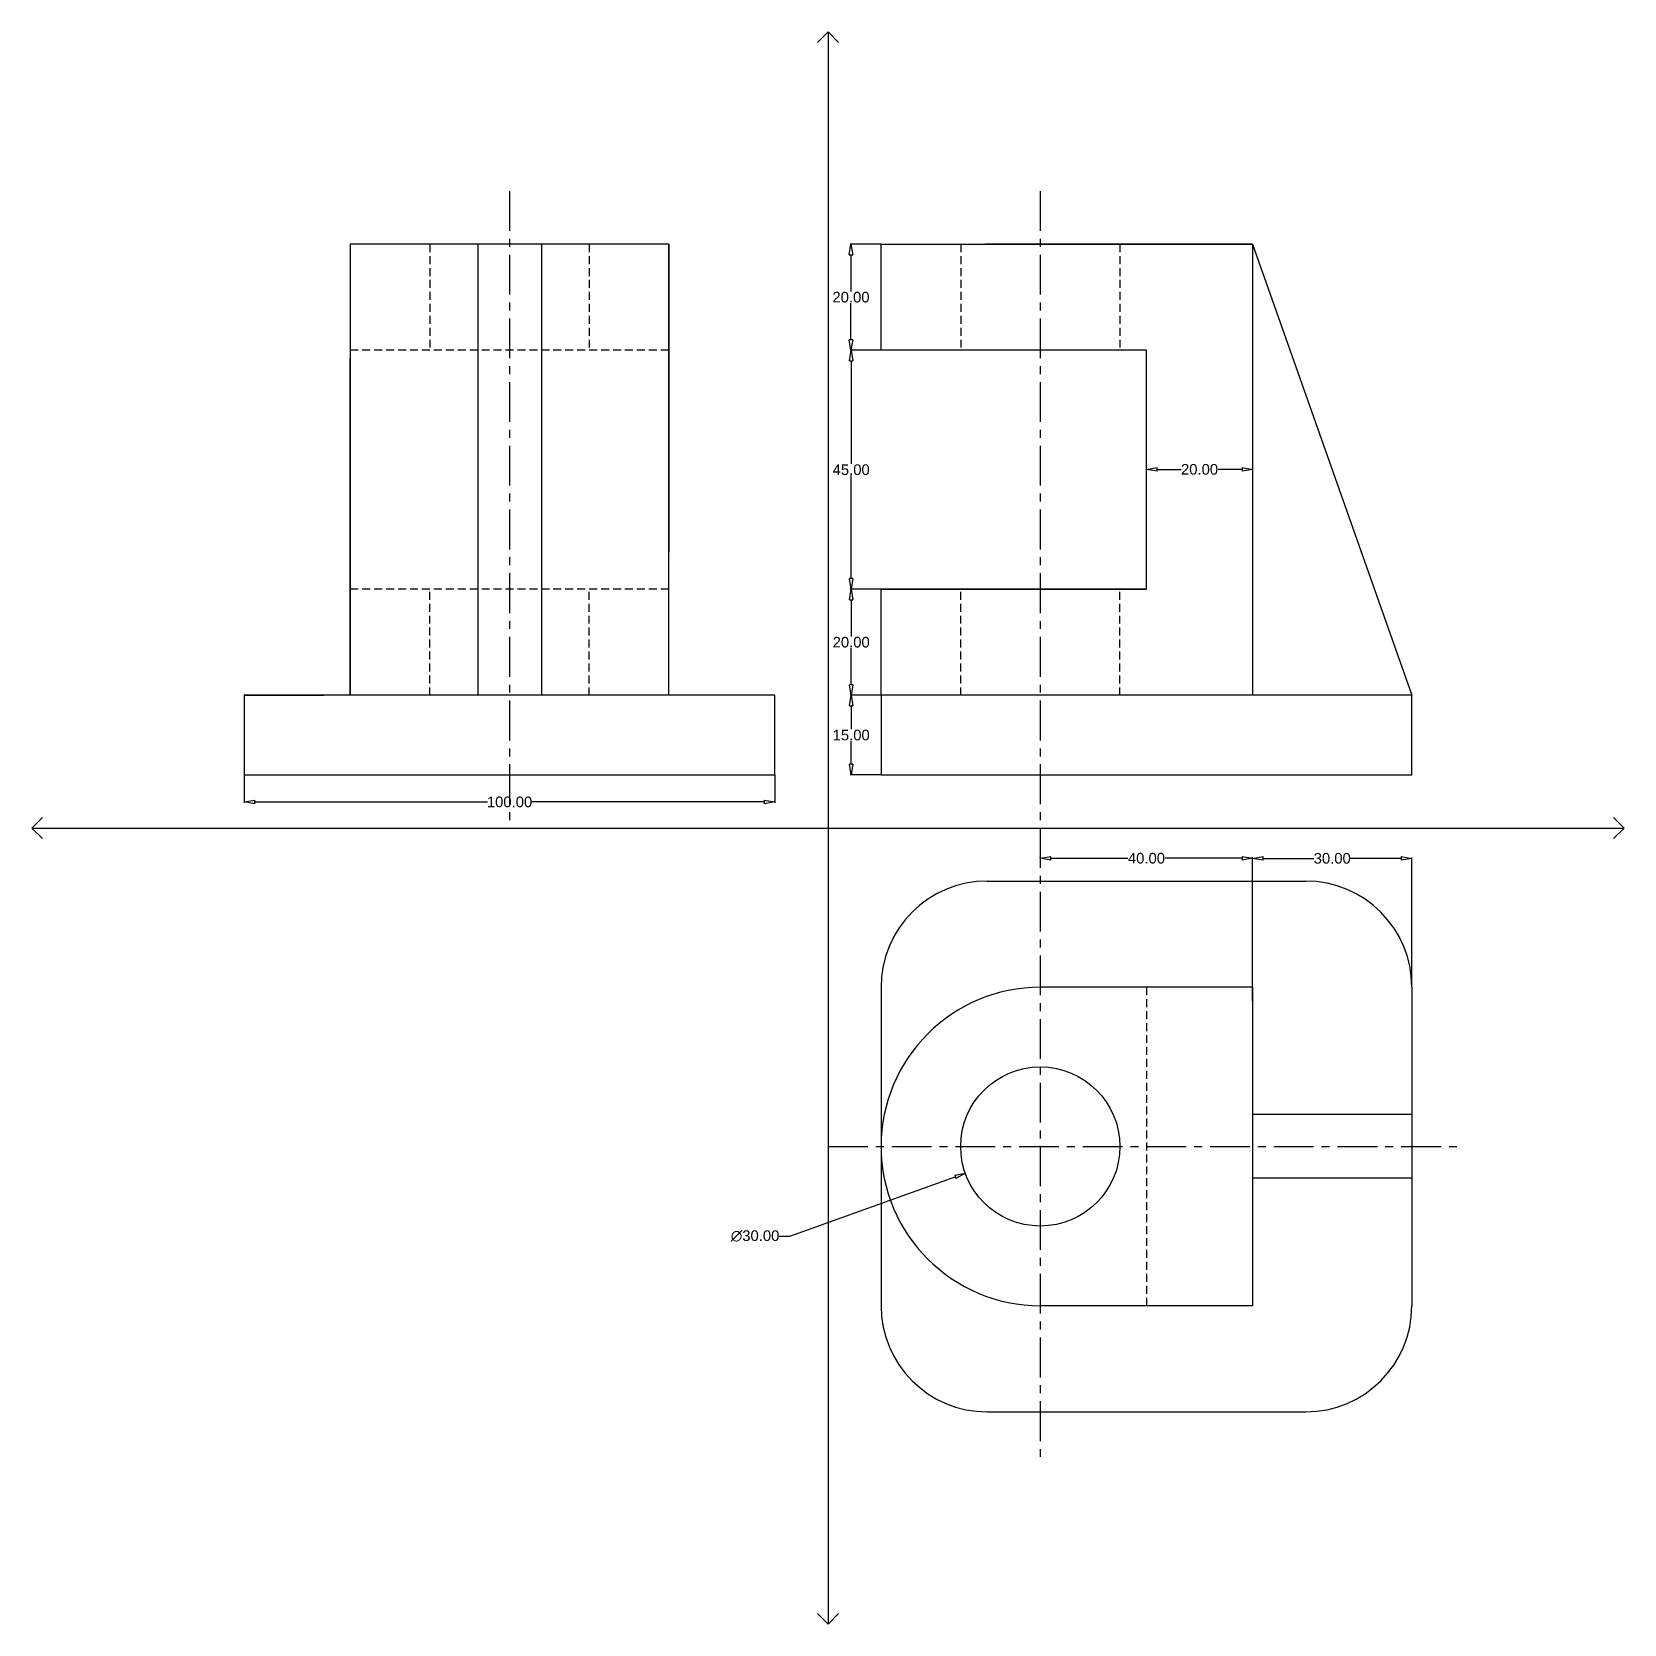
# Model space of a CAD drawing. Header units: millimetres. Extents: x -150 to 150, y -150 to 150.
import ezdxf

# ---------------------------------------------------------------- set-up
doc = ezdxf.new("R2010")
doc.units = ezdxf.units.MM
doc.header["$LTSCALE"] = 3
doc.header["$MEASUREMENT"] = 0
doc.linetypes.add('CENTERX2', pattern=[4, 2.5, -0.5, 0.5, -0.5])
doc.linetypes.add('HIDDENX2', pattern=[0.75, 0.5, -0.25])
doc.styles.get("Standard").update_dxf_attribs({"font": 'arial.ttf'})
doc.dimstyles.get("Standard").update_dxf_attribs({"dimtxt": 2, "dimasz": 2, "dimexe": 0.18, "dimexo": 0.0625, "dimgap": 0.09, "dimtad": 0, "dimtih": 1, "dimtoh": 1, "dimzin": 0, "dimdsep": 46, "dimtxsty": 'Standard', "dimblk": 'CLOSEDBLANK', "dimcen": 0.09, "dimadec": 0, "dimazin": 0, "dimtfac": 1, "dimtofl": 0, "dimtmove": 0, "dimatfit": 3, "dimfxl": 1, "dimtolj": 1, "dimtzin": 0, "dimarcsym": 0})

# ---------------------------------------------------------------- blocks, each defined once
blk = doc.blocks.new('_ClosedBlank')
at = {"color": 0, "linetype": 'ByBlock', "lineweight": -2}
for p, q in [((-1, 0.17), (0, 0)), ((-1, 0.17), (-1, -0.17)), ((0, 0), (-1, -0.17))]:
    blk.add_line(p, q, dxfattribs=at)
blk = doc.blocks.new('*D6')
at = {"color": 0, "lineweight": -2, "transparency": 16777216}
for p, q in [((40, -5.64), (40, -5.52)), ((42, -5.7), (56.5, -5.7)), ((78, -5.7), (63.5, -5.7)), ((80, -32.56), (80, -5.52))]:
    blk.add_line(p, q, dxfattribs=at)
at = {"layer": 'Defpoints', "color": 0, "lineweight": 211, "transparency": 16777216}
for p in [(40, -5.7), (80, -5.7), (80, -32.62)]:
    blk.add_point(p, dxfattribs=at)
at = {"color": 0, "lineweight": -2, "transparency": 16777216, "xscale": 2, "yscale": 2, "zscale": 2, "rotation": 180}
blk.add_blockref('_ClosedBlank', (40, -5.7), dxfattribs=at)
at = {"color": 0, "lineweight": -2, "transparency": 16777216, "xscale": 2, "yscale": 2, "zscale": 2}
blk.add_blockref('_ClosedBlank', (80, -5.7), dxfattribs=at)
at = {"color": 0, "transparency": 16777216, "insert": (60, -5.7), "char_height": 2, "attachment_point": 5}
blk.add_mtext('\\A1;40.00', dxfattribs=at)
blk = doc.blocks.new('*D7')
at = {"color": 0, "lineweight": -2, "transparency": 16777216}
for p, q in [((80, -29.94), (80, -5.54)), ((82, -5.72), (91.54, -5.72)), ((108, -5.72), (98.46, -5.72)), ((110, -29.94), (110, -5.54))]:
    blk.add_line(p, q, dxfattribs=at)
at = {"layer": 'Defpoints', "color": 0, "lineweight": 211, "transparency": 16777216}
for p in [(110, -5.72), (80, -30), (110, -30)]:
    blk.add_point(p, dxfattribs=at)
at = {"color": 0, "lineweight": -2, "transparency": 16777216, "xscale": 2, "yscale": 2, "zscale": 2, "rotation": 180}
blk.add_blockref('_ClosedBlank', (80, -5.72), dxfattribs=at)
at = {"color": 0, "lineweight": -2, "transparency": 16777216, "xscale": 2, "yscale": 2, "zscale": 2}
blk.add_blockref('_ClosedBlank', (110, -5.72), dxfattribs=at)
at = {"color": 0, "transparency": 16777216, "insert": (95, -5.72), "char_height": 2, "attachment_point": 5}
blk.add_mtext('\\A1;30.00', dxfattribs=at)
blk = doc.blocks.new('*D8')
at = {"color": 0, "lineweight": -2, "transparency": 16777216}
for p, q in [((-110, 9.94), (-110, 4.73)), ((-10, 9.94), (-10, 4.73)), ((-108, 4.91), (-64.14, 4.91)), ((-12, 4.91), (-55.86, 4.91))]:
    blk.add_line(p, q, dxfattribs=at)
at = {"layer": 'Defpoints', "color": 0, "lineweight": 211, "transparency": 16777216}
for p in [(-110, 10), (-10, 10), (-10, 4.91)]:
    blk.add_point(p, dxfattribs=at)
at = {"color": 0, "lineweight": -2, "transparency": 16777216, "xscale": 2, "yscale": 2, "zscale": 2, "rotation": 180}
blk.add_blockref('_ClosedBlank', (-110, 4.91), dxfattribs=at)
at = {"color": 0, "lineweight": -2, "transparency": 16777216, "xscale": 2, "yscale": 2, "zscale": 2}
blk.add_blockref('_ClosedBlank', (-10, 4.91), dxfattribs=at)
at = {"color": 0, "transparency": 16777216, "insert": (-60, 4.91), "char_height": 2, "attachment_point": 5}
blk.add_mtext('\\A1;100.00', dxfattribs=at)
blk = doc.blocks.new('*D10')
at = {"color": 0, "lineweight": -2, "transparency": 16777216}
for p, q in [((9.94, 110), (4.15, 110)), ((4.33, 108), (4.33, 101.11)), ((4.33, 92), (4.33, 98.89)), ((9.94, 90), (4.15, 90))]:
    blk.add_line(p, q, dxfattribs=at)
at = {"layer": 'Defpoints', "color": 0, "lineweight": 211, "transparency": 16777216}
for p in [(4.33, 110), (10, 110), (10, 90)]:
    blk.add_point(p, dxfattribs=at)
at = {"color": 0, "lineweight": -2, "transparency": 16777216, "xscale": 2, "yscale": 2, "zscale": 2}
for p, rotation in [((4.33, 110), 90), ((4.33, 90), 270)]:
    blk.add_blockref('_ClosedBlank', p, dxfattribs=dict(at, rotation=rotation))
at = {"color": 0, "transparency": 16777216, "insert": (4.33, 100), "char_height": 2, "attachment_point": 5}
blk.add_mtext('\\A1;20.00', dxfattribs=at)
blk = doc.blocks.new('*D11')
at = {"color": 0, "lineweight": -2, "transparency": 16777216}
for p, q in [((59.94, 90), (4.19, 90)), ((4.37, 88), (4.37, 68.61)), ((4.37, 47), (4.37, 66.39)), ((59.94, 45), (4.19, 45))]:
    blk.add_line(p, q, dxfattribs=at)
at = {"layer": 'Defpoints', "color": 0, "lineweight": 211, "transparency": 16777216}
for p in [(4.37, 90), (60, 90), (60, 45)]:
    blk.add_point(p, dxfattribs=at)
at = {"color": 0, "lineweight": -2, "transparency": 16777216, "xscale": 2, "yscale": 2, "zscale": 2}
for p, rotation in [((4.37, 90), 90), ((4.37, 45), 270)]:
    blk.add_blockref('_ClosedBlank', p, dxfattribs=dict(at, rotation=rotation))
at = {"color": 0, "transparency": 16777216, "insert": (4.37, 67.5), "char_height": 2, "attachment_point": 5}
blk.add_mtext('\\A1;45.00', dxfattribs=at)
blk = doc.blocks.new('*D12')
at = {"color": 0, "lineweight": -2, "transparency": 16777216}
for p, q in [((9.94, 45), (4.19, 45)), ((4.37, 43), (4.37, 36.11)), ((4.37, 27), (4.37, 33.89)), ((9.94, 25), (4.19, 25))]:
    blk.add_line(p, q, dxfattribs=at)
at = {"layer": 'Defpoints', "color": 0, "lineweight": 211, "transparency": 16777216}
for p in [(4.37, 45), (10, 45), (10, 25)]:
    blk.add_point(p, dxfattribs=at)
at = {"color": 0, "lineweight": -2, "transparency": 16777216, "xscale": 2, "yscale": 2, "zscale": 2}
for p, rotation in [((4.37, 45), 90), ((4.37, 25), 270)]:
    blk.add_blockref('_ClosedBlank', p, dxfattribs=dict(at, rotation=rotation))
at = {"color": 0, "transparency": 16777216, "insert": (4.37, 35), "char_height": 2, "attachment_point": 5}
blk.add_mtext('\\A1;20.00', dxfattribs=at)
blk = doc.blocks.new('*D13')
at = {"color": 0, "lineweight": -2, "transparency": 16777216}
for p, q in [((9.94, 25), (4.19, 25)), ((4.37, 23), (4.37, 18.61)), ((4.37, 12), (4.37, 16.39)), ((9.94, 10), (4.19, 10))]:
    blk.add_line(p, q, dxfattribs=at)
at = {"layer": 'Defpoints', "color": 0, "lineweight": 211, "transparency": 16777216}
for p in [(10, 25), (4.37, 10), (10, 10)]:
    blk.add_point(p, dxfattribs=at)
at = {"color": 0, "lineweight": -2, "transparency": 16777216, "xscale": 2, "yscale": 2, "zscale": 2}
for p, rotation in [((4.37, 25), 90), ((4.37, 10), 270)]:
    blk.add_blockref('_ClosedBlank', p, dxfattribs=dict(at, rotation=rotation))
at = {"color": 0, "transparency": 16777216, "insert": (4.37, 17.5), "char_height": 2, "attachment_point": 5}
blk.add_mtext('\\A1;15.00', dxfattribs=at)
blk = doc.blocks.new('*D18')
at = {"color": 0, "lineweight": -2, "transparency": 16777216}
for p, q in [((39.91, -60), (40.09, -60)), ((40, -60.09), (40, -59.91)), ((-7.19, -76.87), (23.99, -65.72)), ((-9.19, -76.87), (-7.19, -76.87))]:
    blk.add_line(p, q, dxfattribs=at)
at = {"layer": 'Defpoints', "color": 0, "lineweight": 211, "transparency": 16777216}
for p in [(54.12, -54.95), (25.88, -65.05)]:
    blk.add_point(p, dxfattribs=at)
at = {"color": 0, "lineweight": -2, "transparency": 16777216, "xscale": 2, "yscale": 2, "zscale": 2, "rotation": 19.67776027761284}
blk.add_blockref('_ClosedBlank', (25.88, -65.05), dxfattribs=at)
at = {"color": 0, "transparency": 16777216, "insert": (-13.74, -76.87), "char_height": 2, "attachment_point": 5}
blk.add_mtext('\\A1;∅30.00', dxfattribs=at)
blk = doc.blocks.new('*D19')
at = {"color": 0, "lineweight": -2, "transparency": 16777216}
for p, q in [((60, 67.62), (60, 67.74)), ((62, 67.56), (66.52, 67.56)), ((78, 67.56), (73.48, 67.56)), ((80, 67.62), (80, 67.74))]:
    blk.add_line(p, q, dxfattribs=at)
at = {"layer": 'Defpoints', "color": 0, "lineweight": 211, "transparency": 16777216}
for p in [(60, 67.56), (80, 67.56), (80, 67.56)]:
    blk.add_point(p, dxfattribs=at)
at = {"color": 0, "lineweight": -2, "transparency": 16777216, "xscale": 2, "yscale": 2, "zscale": 2, "rotation": 180}
blk.add_blockref('_ClosedBlank', (60, 67.56), dxfattribs=at)
at = {"color": 0, "lineweight": -2, "transparency": 16777216, "xscale": 2, "yscale": 2, "zscale": 2}
blk.add_blockref('_ClosedBlank', (80, 67.56), dxfattribs=at)
at = {"color": 0, "transparency": 16777216, "insert": (70, 67.56), "char_height": 2, "attachment_point": 5}
blk.add_mtext('\\A1;20.00', dxfattribs=at)

msp = doc.modelspace()

# ---------------------------------------------------------------- linework, layer by layer
for p, q in [((0, 150), (-2, 148)), ((0, 150), (0, -150)), ((0, 150), (2, 148)), ((-90, 110), (-90, 25)), ((-30, 110), (-90, 110)), ((-66, 110), (-66, 25)), ((-54, 110), (-54, 25)), ((-30, 25), (-30, 110)), ((-30, 110), (-30, 51.938)), ((10, 90), (10, 110)), ((10, 110), (80, 110)), ((80, 110), (29.609, 110)), ((80, 110), (80, 25)), ((80, 110), (110, 25)), ((60, 90), (10, 90)), ((10, 90), (10, 90)), ((60, 45), (60, 90)), ((-90, 25), (-90, 88.485)), ((10, 25), (10, 45)), ((10, 45), (60, 45)), ((-10, 25), (-110, 25)), ((-110, 25), (-95, 25)), ((-110, 25), (-95, 25)), ((-110, 25), (-110, 10)), ((-10, 10), (-10, 25)), ((110, 25), (10, 25)), ((10, 25), (10, 10)), ((110, 10), (110, 25)), ((-110, 10), (-10, 10)), ((10, 10), (110, 10)), ((10, 10), (10, 10)), ((-150, 0), (-148, 2)), ((-150, 0), (150, 0)), ((-150, 0), (-148, -2)), ((150, 0), (148, 2)), ((150, 0), (148, -2)), ((30, -10), (90, -10)), ((10, -30), (10, -90)), ((80, -30), (40, -30)), ((80, -30), (80, -90)), ((110, -30), (110, -90)), ((110, -54), (80, -54)), ((110, -66), (80, -66)), ((80, -90), (40, -90)), ((30, -110), (90, -110)), ((0, -150), (-2, -148)), ((0, -150), (2, -148))]:
    msp.add_line(p, q)
at = {"linetype": 'CENTERX2'}
for p, q in [((-60, 120), (-60, 0)), ((40, 120), (40, -120)), ((0, -60), (120, -60))]:
    msp.add_line(p, q, dxfattribs=at)
at = {"linetype": 'HIDDENX2'}
for p, q in [((-75, 110), (-75, 90)), ((-45, 110), (-45, 90)), ((25, 110), (25, 90)), ((55, 110), (55, 90)), ((-30, 90), (-90, 90)), ((-30, 45), (-90, 45)), ((-75, 25), (-75, 45)), ((-45, 25), (-45, 45)), ((25, 25), (25, 45)), ((55, 25), (55, 45)), ((60, -30), (60, -90))]:
    msp.add_line(p, q, dxfattribs=at)
msp.add_circle((40, -60), 15)
for centre, radius, start, end in [((30, -30), 20, 90, 180), ((90, -30), 20, 0, 90), ((40, -60), 30, 90, 270), ((30, -90), 20, 180, 270), ((90, -90), 20, 270, 0)]:
    msp.add_arc(centre, radius, start, end)

# ---------------------------------------------------------------- dimensions: what is measured, and where the dimension line sits
for base, p1, p2, angle, picture, middle in [((4.33, 110), (10, 90), (10, 110), 90, '*D10', (4.33, 100)), ((80, 67.555), (60, 67.555), (80, 67.555), 180, '*D19', (70, 67.555)), ((4.366, 45), (10, 25), (10, 45), 90, '*D12', (4.366, 35)), ((4.366, 10), (10, 25), (10, 10), 90, '*D13', (4.366, 17.5))]:
    dim = msp.add_linear_dim(base=base, p1=p1, p2=p2, angle=angle, dimstyle='Standard')
    dim.commit()
    dim.dimension.update_dxf_attribs({"geometry": picture, "text_midpoint": middle})
dim = msp.add_linear_dim(base=(4.366, 90), p1=(60, 45), p2=(60, 90), angle=90, dimstyle='Standard')
dim.commit()
dim.dimension.update_dxf_attribs({"geometry": '*D11', "text_midpoint": (4.366, 67.5), "dimtype": 160})
for base, p1, p2, picture, middle in [((-10, 4.914), (-110, 10), (-10, 10), '*D8', (-60, 4.914)), ((80, -5.704), (40, -5.704), (80, -32.618), '*D6', (60, -5.704)), ((110, -5.722), (80, -30), (110, -30), '*D7', (95, -5.722))]:
    dim = msp.add_linear_dim(base=base, p1=p1, p2=p2, dimstyle='Standard')
    dim.commit()
    dim.dimension.update_dxf_attribs({"geometry": picture, "text_midpoint": middle})
dim = msp.add_diameter_dim_2p(p1=(54.124, -54.949), p2=(25.876, -65.051), dimstyle='Standard')
dim.commit()
dim.dimension.update_dxf_attribs({"geometry": '*D18', "text_midpoint": (-13.736, -76.875), "dimtype": 163})

doc.saveas('drawing.dxf')
